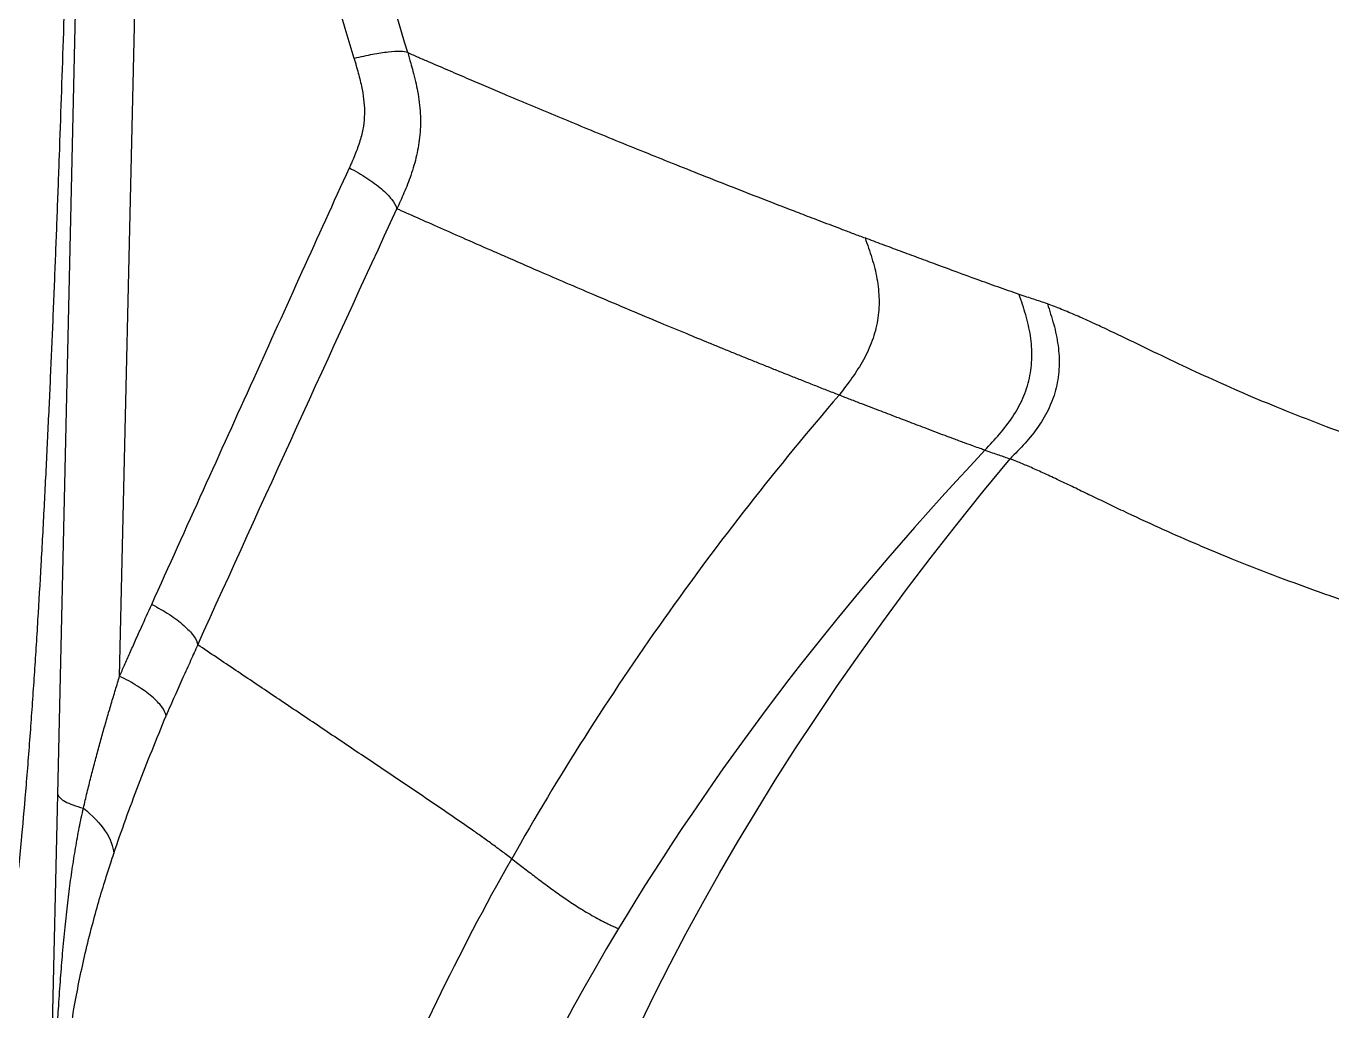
# Model space of a CAD drawing. Extents: x 0 to 84, y -21 to 126.
# Drawn here: x 10.22 to 18.4, y 40.34 to 46.51 of the extents above; entities that cross this region are included whole.
import ezdxf

# ---------------------------------------------------------------- set-up
doc = ezdxf.new("R2010")
doc.units = 0
doc.header["$MEASUREMENT"] = 0
doc.layers.add('1', color=4, linetype='Continuous')

# ---------------------------------------------------------------- blocks, each defined once
blk = doc.blocks.new('PRODIGY')
at = {"layer": '1', "color": 3, "linetype": 'Continuous', "lineweight": 25}
for p, q in [((10.4178, 41.694), (10.6276, 50.8518)), ((10.8057, 42.4345), (10.9941, 50.6585)), ((10.3562, 39.0068), (10.4178, 41.694))]:
    blk.add_line(p, q, dxfattribs=at)
for points, knots in [([(10.5802, 51.6925), (10.5794, 51.6459), (10.5777, 51.5528), (10.5751, 51.4137), (10.5724, 51.2754), (10.5698, 51.138), (10.5671, 51.0015), (10.5644, 50.8658), (10.5617, 50.731), (10.559, 50.5971), (10.5563, 50.4641), (10.5535, 50.3319), (10.5462, 49.9875), (10.5342, 49.4423), (10.5161, 48.685), (10.4968, 47.9373), (10.4753, 47.177), (10.4522, 46.4311), (10.4309, 45.8085), (10.413, 45.3227), (10.3985, 44.9529), (10.3835, 44.5886), (10.3674, 44.2228), (10.3504, 43.8597), (10.3321, 43.4941), (10.3127, 43.1349), (10.2955, 42.8404), (10.2813, 42.6115), (10.2701, 42.4385), (10.2585, 42.2687), (10.2418, 42.0357), (10.2199, 41.7531), (10.1983, 41.5055), (10.183, 41.3446), (10.1742, 41.2564), (10.1654, 41.1704), (10.1544, 41.0681), (10.1422, 40.9616), (10.1287, 40.8518), (10.1158, 40.7541), (10.1026, 40.6606), (10.0902, 40.579), (10.0788, 40.5094), (10.0701, 40.4597), (10.063, 40.4212), (10.0575, 40.3925), (10.052, 40.3644), (10.0482, 40.3464), (10.0463, 40.3373)], [0, 0, 0, 0, 0.010725, 0.02139, 0.031994, 0.042538, 0.053022, 0.063446, 0.073809, 0.084113, 0.094358, 0.104542, 0.114667, 0.174008, 0.230965, 0.291173, 0.349359, 0.410635, 0.469093, 0.499654, 0.529245, 0.560155, 0.590257, 0.621323, 0.652835, 0.685034, 0.716261, 0.732512, 0.748245, 0.764725, 0.78096, 0.816057, 0.849732, 0.859698, 0.869596, 0.879753, 0.889622, 0.90611, 0.919268, 0.932308, 0.945839, 0.959246, 0.969253, 0.979147, 0.984296, 0.989487, 0.994721, 1, 1, 1, 1]), ([(12.2745, 46.3046), (12.077, 46.9757), (11.6677, 48.367), (11.2587, 49.7584), (11.0471, 50.4785)], [0, 0, 0, 0, 0.482409, 1, 1, 1, 1]), ([(12.6102, 46.3413), (12.4033, 47.036), (12.1966, 47.7309), (11.7839, 49.1204), (11.5779, 49.8149), (11.372, 50.5094)], [0, 0, 0, 0, 0.5, 0.5, 1, 1, 1, 1]), ([(12.2745, 46.3046), (12.2752, 46.3023), (12.2759, 46.2998), (12.2773, 46.2951), (12.2779, 46.2929), (12.2799, 46.2862), (12.2812, 46.2818), (12.2851, 46.2685), (12.2876, 46.2598), (12.2949, 46.234), (12.2996, 46.2174), (12.3124, 46.1689), (12.3194, 46.1386), (12.3301, 46.0821), (12.3338, 46.0559), (12.3385, 46.0055), (12.3395, 45.9812), (12.3386, 45.932), (12.3366, 45.9068), (12.3285, 45.8544), (12.3225, 45.8271), (12.3062, 45.7706), (12.296, 45.7413), (12.2782, 45.6963), (12.2719, 45.681), (12.2619, 45.6579), (12.2585, 45.6501), (12.2533, 45.6384), (12.2515, 45.6345), (12.2489, 45.6285), (12.248, 45.6265), (12.2463, 45.6227), (12.2455, 45.621), (12.2447, 45.6193)], [0, 0, 0, 0, 0.007812, 0.007812, 0.015625, 0.015625, 0.03125, 0.03125, 0.0625, 0.0625, 0.125, 0.125, 0.25, 0.25, 0.375, 0.375, 0.5, 0.5, 0.625, 0.625, 0.75, 0.75, 0.875, 0.875, 0.9375, 0.9375, 0.96875, 0.96875, 0.984375, 0.984375, 0.992188, 0.992188, 1, 1, 1, 1]), ([(12.6102, 46.3413), (12.5997, 46.3454), (12.5839, 46.3477), (12.5427, 46.3487), (12.5173, 46.3473), (12.4587, 46.3409), (12.4255, 46.3359), (12.3535, 46.3226), (12.3148, 46.3143), (12.2745, 46.3046)], [0, 0, 0, 0, 0.25, 0.25, 0.5, 0.5, 0.75, 0.75, 1, 1, 1, 1]), ([(12.6102, 46.3413), (12.6167, 46.3195), (12.6281, 46.2812), (12.645, 46.2211), (12.6597, 46.1623), (12.6781, 46.074), (12.692, 45.9621), (12.6896, 45.8268), (12.6686, 45.6965), (12.6385, 45.5943), (12.6096, 45.5167), (12.5879, 45.4639), (12.5652, 45.4125), (12.5502, 45.3797), (12.5424, 45.3628)], [0, 0, 0, 0, 0.0662797, 0.1168414, 0.1824245, 0.2437979, 0.3812817, 0.5129913, 0.6420675, 0.7717098, 0.8301159, 0.8903779, 0.9435832, 1, 1, 1, 1]), ([(12.6102, 46.3413), (12.6325, 46.3316), (12.6765, 46.3126), (12.7423, 46.2842), (12.8069, 46.2563), (12.8704, 46.229), (12.9329, 46.2022), (12.9942, 46.1759), (13.0545, 46.1502), (13.1138, 46.125), (13.1722, 46.1002), (13.2643, 46.0612), (13.3898, 46.0083), (13.5514, 45.9408), (13.7175, 45.872), (13.8902, 45.8011), (14.0669, 45.7293), (14.2455, 45.6574), (14.4295, 45.584), (14.6238, 45.5073), (14.8248, 45.4288), (14.9804, 45.3687), (15.0856, 45.3283), (15.1426, 45.3065), (15.2028, 45.2834), (15.2663, 45.2592), (15.3331, 45.2339), (15.403, 45.2074), (15.4512, 45.1892), (15.4757, 45.18)], [0, 0, 0, 0, 0.027411, 0.054244, 0.080482, 0.106122, 0.131169, 0.155639, 0.179552, 0.202936, 0.225818, 0.248233, 0.310714, 0.370997, 0.431828, 0.495825, 0.559556, 0.620211, 0.681501, 0.745886, 0.811215, 0.872425, 0.888473, 0.905266, 0.922851, 0.941174, 0.960161, 0.979769, 1, 1, 1, 1]), ([(11.0067, 42.8842), (11.1147, 43.1235), (11.3275, 43.5946), (11.6419, 44.2897), (11.9464, 44.9622), (12.1464, 45.4027), (12.2447, 45.6193)], [0, 0, 0, 0, 0.2623675, 0.51649, 0.7623674, 1, 1, 1, 1]), ([(12.2447, 45.6193), (12.2835, 45.5992), (12.3206, 45.5775), (12.3885, 45.5329), (12.4192, 45.51), (12.4717, 45.4648), (12.4935, 45.4425), (12.5263, 45.4004), (12.5373, 45.3806), (12.5424, 45.3628)], [0, 0, 0, 0, 0.25, 0.25, 0.5, 0.5, 0.75, 0.75, 1, 1, 1, 1]), ([(15.3126, 44.1956), (15.2996, 44.2007), (15.2734, 44.211), (15.2346, 44.2262), (15.196, 44.2414), (15.1577, 44.2565), (15.1196, 44.2715), (15.0817, 44.2865), (15.0441, 44.3014), (15.0067, 44.3163), (14.9694, 44.3311), (14.9324, 44.3459), (14.8955, 44.3607), (14.8587, 44.3754), (14.8221, 44.3901), (14.7856, 44.4048), (14.7493, 44.4195), (14.7131, 44.4341), (14.677, 44.4488), (14.6411, 44.4634), (14.6052, 44.478), (14.5695, 44.4925), (14.5339, 44.5071), (14.4635, 44.5359), (14.3494, 44.5829), (14.1847, 44.6513), (13.9957, 44.7306), (13.7484, 44.8354), (13.4964, 44.9436), (13.2854, 45.0353), (13.1246, 45.1056), (12.9799, 45.1691), (12.8196, 45.2399), (12.6755, 45.3037), (12.5852, 45.3438), (12.5424, 45.3628)], [0, 0, 0, 0, 0.011239, 0.022493, 0.033764, 0.045054, 0.056367, 0.067704, 0.079067, 0.090459, 0.101882, 0.113337, 0.124827, 0.136352, 0.147914, 0.159514, 0.171152, 0.182829, 0.194543, 0.206295, 0.218082, 0.229904, 0.241758, 0.253639, 0.300699, 0.358144, 0.425822, 0.503535, 0.630889, 0.713187, 0.751042, 0.822236, 0.887408, 0.946656, 1, 1, 1, 1]), ([(15.4757, 45.18), (15.4906, 45.1381), (15.5054, 45.0961), (15.5312, 45.0112), (15.5422, 44.9682), (15.5578, 44.8815), (15.5624, 44.8378), (15.5639, 44.7504), (15.5608, 44.7068), (15.5465, 44.6207), (15.5353, 44.5783), (15.5055, 44.4957), (15.4869, 44.4555), (15.444, 44.3777), (15.4196, 44.3401), (15.3677, 44.2668), (15.3402, 44.2312), (15.3126, 44.1956)], [0, 0, 0, 0, 0.125, 0.125, 0.25, 0.25, 0.375, 0.375, 0.5, 0.5, 0.625, 0.625, 0.75, 0.75, 0.875, 0.875, 1, 1, 1, 1]), ([(16.4405, 44.8266), (16.3954, 44.8418), (16.3509, 44.8574), (16.2633, 44.8886), (16.2202, 44.9042), (16.0929, 44.9507), (16.0108, 44.9811), (15.8909, 45.0254), (15.8514, 45.04), (15.7734, 45.0689), (15.735, 45.0831), (15.6779, 45.1043), (15.659, 45.1113), (15.6216, 45.1253), (15.6031, 45.1322), (15.5664, 45.1459), (15.5481, 45.1527), (15.5118, 45.1664), (15.4936, 45.1732), (15.4757, 45.18)], [0, 0, 0, 0, 0.125, 0.125, 0.25, 0.25, 0.5, 0.5, 0.625, 0.625, 0.75, 0.75, 0.8125, 0.8125, 0.875, 0.875, 0.9375, 0.9375, 1, 1, 1, 1]), ([(16.226, 43.8506), (16.257, 43.8836), (16.288, 43.9166), (16.3468, 43.9852), (16.3746, 44.0208), (16.424, 44.0957), (16.4458, 44.1348), (16.4814, 44.2163), (16.4953, 44.2586), (16.5144, 44.345), (16.5196, 44.3892), (16.5215, 44.4779), (16.5183, 44.5225), (16.5048, 44.6109), (16.4945, 44.6547), (16.4697, 44.7413), (16.4551, 44.7839), (16.4405, 44.8266)], [0, 0, 0, 0, 0.125, 0.125, 0.25, 0.25, 0.375, 0.375, 0.5, 0.5, 0.625, 0.625, 0.75, 0.75, 0.875, 0.875, 1, 1, 1, 1]), ([(16.6175, 44.7672), (16.6315, 44.7246), (16.6455, 44.6819), (16.669, 44.5953), (16.6785, 44.5514), (16.6905, 44.4629), (16.693, 44.4182), (16.6893, 44.3294), (16.6832, 44.2852), (16.6623, 44.1988), (16.6475, 44.1567), (16.6101, 44.0757), (16.5875, 44.0369), (16.5363, 43.963), (16.5077, 43.9279), (16.4474, 43.8606), (16.4156, 43.8284), (16.3839, 43.7961)], [0, 0, 0, 0, 0.125, 0.125, 0.25, 0.25, 0.375, 0.375, 0.5, 0.5, 0.625, 0.625, 0.75, 0.75, 0.875, 0.875, 1, 1, 1, 1]), ([(16.6175, 44.7672), (16.6029, 44.7725), (16.5886, 44.7774), (16.5608, 44.7868), (16.5471, 44.7913), (16.5191, 44.8004), (16.5047, 44.8051), (16.474, 44.8153), (16.4577, 44.8207), (16.4405, 44.8266)], [0, 0, 0, 0, 0.25, 0.25, 0.5, 0.5, 0.75, 0.75, 1, 1, 1, 1]), ([(20.6471, 43.2702), (20.5414, 43.3013), (20.4359, 43.3323), (20.2262, 43.394), (20.122, 43.4248), (19.9151, 43.4864), (19.8126, 43.517), (19.6095, 43.5786), (19.509, 43.6095), (19.2119, 43.7028), (19.0199, 43.7657), (18.7427, 43.8608), (18.6521, 43.8927), (18.4746, 43.9569), (18.3877, 43.9891), (18.2184, 44.054), (18.1359, 44.0866), (17.9753, 44.1522), (17.8972, 44.1851), (17.7454, 44.2511), (17.6715, 44.2842), (17.5273, 44.3503), (17.457, 44.3834), (17.3186, 44.4493), (17.2507, 44.4821), (17.1172, 44.5465), (17.0517, 44.578), (16.9553, 44.6234), (16.9235, 44.6382), (16.8606, 44.6669), (16.8294, 44.6809), (16.7677, 44.7077), (16.7371, 44.7206), (16.6766, 44.7451), (16.6467, 44.7566), (16.6175, 44.7672)], [0, 0, 0, 0, 0.0625, 0.0625, 0.125, 0.125, 0.1875, 0.1875, 0.25, 0.25, 0.375, 0.375, 0.4375, 0.4375, 0.5, 0.5, 0.5625, 0.5625, 0.625, 0.625, 0.6875, 0.6875, 0.75, 0.75, 0.8125, 0.8125, 0.875, 0.875, 0.90625, 0.90625, 0.9375, 0.9375, 0.96875, 0.96875, 1, 1, 1, 1]), ([(15.3126, 44.1956), (15.1188, 43.9703), (14.9301, 43.7404), (14.564, 43.2725), (14.3865, 43.0343), (13.8724, 42.3078), (13.5533, 41.8066), (13.2618, 41.2905)], [0, 0, 0, 0, 0.25, 0.25, 0.5, 0.5, 1, 1, 1, 1]), ([(16.226, 43.8506), (16.2163, 43.854), (16.1924, 43.8623), (16.15, 43.8775), (16.0938, 43.8979), (16.0344, 43.9198), (15.9507, 43.9512), (15.8548, 43.9876), (15.7602, 44.0238), (15.6876, 44.0514), (15.6318, 44.0727), (15.5753, 44.0942), (15.5165, 44.1167), (15.4529, 44.1411), (15.3834, 44.168), (15.3367, 44.1863), (15.3126, 44.1956)], [0, 0, 0, 0, 0.0285878, 0.0710048, 0.1272438, 0.1991531, 0.2534895, 0.3881528, 0.5037287, 0.5610608, 0.628255, 0.6904804, 0.7527281, 0.8302443, 0.9126642, 1, 1, 1, 1]), ([(16.226, 43.8506), (16.2426, 43.8449), (16.2581, 43.8395), (16.2871, 43.8298), (16.3005, 43.8253), (16.3258, 43.8168), (16.3377, 43.8128), (16.3609, 43.8046), (16.3723, 43.8005), (16.3839, 43.7961)], [0, 0, 0, 0, 0.25, 0.25, 0.5, 0.5, 0.75, 0.75, 1, 1, 1, 1]), ([(20.3558, 42.3323), (20.342, 42.3362), (20.3143, 42.3441), (20.2722, 42.3561), (20.2294, 42.3684), (20.1857, 42.3809), (20.1413, 42.3936), (20.096, 42.4066), (20.0172, 42.4292), (19.8998, 42.463), (19.7489, 42.5067), (19.5942, 42.5519), (19.4448, 42.5961), (19.2964, 42.6407), (19.0938, 42.7029), (18.8505, 42.7801), (18.5653, 42.8752), (18.2951, 42.9696), (18.0287, 43.0678), (17.8173, 43.1507), (17.6534, 43.2182), (17.4994, 43.2835), (17.3089, 43.3678), (17.1296, 43.4513), (16.9889, 43.5184), (16.89, 43.566), (16.7948, 43.6118), (16.7175, 43.6489), (16.6567, 43.6775), (16.6116, 43.6986), (16.5685, 43.7183), (16.5276, 43.7366), (16.4888, 43.7535), (16.452, 43.7691), (16.4171, 43.7833), (16.3949, 43.7919), (16.3839, 43.7961)], [0, 0, 0, 0, 0.008181, 0.016527, 0.025038, 0.033714, 0.042554, 0.051558, 0.060724, 0.089613, 0.121873, 0.151433, 0.183258, 0.213039, 0.242962, 0.309734, 0.368382, 0.432065, 0.496508, 0.56144, 0.593185, 0.626308, 0.686514, 0.753968, 0.785694, 0.817271, 0.848607, 0.879641, 0.89624, 0.912383, 0.928075, 0.943321, 0.958128, 0.972504, 0.986459, 1, 1, 1, 1]), ([(10.8057, 42.4345), (10.8157, 42.4575), (10.8368, 42.5056), (10.8701, 42.5808), (10.9057, 42.6604), (10.9516, 42.7622), (10.9853, 42.8369), (11.0067, 42.8842)], [0, 0, 0, 0, 0.152787, 0.319636, 0.500549, 0.683784, 1, 1, 1, 1]), ([(11.0067, 42.8842), (11.0458, 42.8643), (11.0832, 42.8427), (11.1511, 42.7982), (11.1815, 42.7754), (11.2327, 42.7305), (11.2534, 42.7084), (11.2832, 42.6672), (11.2923, 42.648), (11.2952, 42.6311)], [0, 0, 0, 0, 0.25, 0.25, 0.5, 0.5, 0.75, 0.75, 1, 1, 1, 1]), ([(11.2952, 42.6311), (11.2803, 42.5982), (11.2492, 42.5297), (11.201, 42.4228), (11.1495, 42.3077), (11.1146, 42.2281), (11.0966, 42.1869)], [0, 0, 0, 0, 0.222789, 0.463829, 0.722957, 1, 1, 1, 1]), ([(13.2618, 41.2905), (13.2511, 41.2987), (13.2404, 41.3068), (13.2192, 41.3228), (13.2088, 41.3306), (13.188, 41.3462), (13.1777, 41.3538), (13.157, 41.3691), (13.1465, 41.3767), (13.1255, 41.392), (13.1149, 41.3997), (13.0935, 41.415), (13.0828, 41.4226), (13.0507, 41.4454), (13.0293, 41.4604), (12.9653, 41.5051), (12.9226, 41.5345), (12.8378, 41.5926), (12.7956, 41.6213), (12.6697, 41.7068), (12.5865, 41.7628), (12.4213, 41.874), (12.3394, 41.9291), (12.1764, 42.0387), (12.0953, 42.0931), (11.9337, 42.2017), (11.8532, 42.2558), (11.6929, 42.3636), (11.6129, 42.4174), (11.4537, 42.5245), (11.3743, 42.5779), (11.2952, 42.6311)], [0, 0, 0, 0, 0.015625, 0.015625, 0.03125, 0.03125, 0.046875, 0.046875, 0.0625, 0.0625, 0.078125, 0.078125, 0.09375, 0.09375, 0.125, 0.125, 0.1875, 0.1875, 0.25, 0.25, 0.375, 0.375, 0.5, 0.5, 0.625, 0.625, 0.75, 0.75, 0.875, 0.875, 1, 1, 1, 1]), ([(10.5789, 41.6077), (10.5827, 41.6241), (10.5902, 41.6567), (10.6019, 41.7054), (10.6138, 41.7538), (10.6258, 41.8018), (10.638, 41.8495), (10.6504, 41.8967), (10.6629, 41.9436), (10.6755, 41.9901), (10.6883, 42.0362), (10.7011, 42.0819), (10.714, 42.1273), (10.727, 42.1723), (10.7401, 42.2169), (10.7532, 42.2611), (10.7663, 42.305), (10.7794, 42.3485), (10.7925, 42.3916), (10.8013, 42.4203), (10.8057, 42.4345)], [0, 0, 0, 0, 0.059926, 0.1193442, 0.1782534, 0.2366524, 0.2945399, 0.3519147, 0.4087755, 0.4651212, 0.5209506, 0.5762625, 0.6310558, 0.6853294, 0.7390822, 0.7923132, 0.8450214, 0.8972059, 0.9488657, 1, 1, 1, 1]), ([(11.0966, 42.1869), (11.0936, 42.2036), (11.0844, 42.2225), (11.0543, 42.263), (11.0334, 42.2846), (10.9818, 42.3285), (10.9511, 42.3508), (10.8827, 42.3942), (10.8451, 42.4152), (10.8057, 42.4345)], [0, 0, 0, 0, 0.25, 0.25, 0.5, 0.5, 0.75, 0.75, 1, 1, 1, 1]), ([(10.7692, 41.3236), (10.817, 41.4666), (10.8691, 41.6099), (10.9792, 41.8974), (11.0373, 42.0417), (11.0966, 42.1869)], [0, 0, 0, 0, 0.5, 0.5, 1, 1, 1, 1]), ([(10.4178, 41.694), (10.4201, 41.6869), (10.4249, 41.6795), (10.4402, 41.6645), (10.4507, 41.6569), (10.4777, 41.6419), (10.4941, 41.6346), (10.5326, 41.6205), (10.5546, 41.6138), (10.5789, 41.6077)], [0, 0, 0, 0, 0.25, 0.25, 0.5, 0.5, 0.75, 0.75, 1, 1, 1, 1]), ([(10.3736, 38.9759), (10.3748, 39.0312), (10.3778, 39.1656), (10.3831, 39.4027), (10.3899, 39.6512), (10.3978, 39.869), (10.4054, 40.0453), (10.4137, 40.2064), (10.424, 40.3764), (10.4353, 40.5371), (10.4486, 40.701), (10.4635, 40.8586), (10.4776, 40.9878), (10.4895, 41.0858), (10.4987, 41.1558), (10.5084, 41.2244), (10.5186, 41.2917), (10.5294, 41.3576), (10.5407, 41.4221), (10.5527, 41.4852), (10.5653, 41.5471), (10.5744, 41.5876), (10.5789, 41.6077)], [0, 0, 0, 0, 0.0619, 0.150441, 0.265557, 0.34039, 0.394908, 0.46375, 0.521718, 0.586824, 0.645766, 0.708079, 0.766848, 0.794344, 0.821429, 0.848107, 0.874384, 0.900267, 0.925762, 0.950878, 0.975621, 1, 1, 1, 1]), ([(10.5789, 41.6077), (10.6364, 41.5614), (10.6829, 41.5123), (10.7479, 41.4153), (10.7662, 41.3675), (10.7692, 41.3236)], [0, 0, 0, 0, 0.5, 0.5, 1, 1, 1, 1]), ([(10.4033, 38.8997), (10.4037, 38.9144), (10.4049, 38.961), (10.4074, 39.0559), (10.4114, 39.1836), (10.4168, 39.324), (10.4256, 39.5054), (10.4363, 39.6673), (10.4515, 39.8418), (10.4741, 40.059), (10.5171, 40.3558), (10.5776, 40.6501), (10.6311, 40.8653), (10.6741, 41.0208), (10.7133, 41.1513), (10.7453, 41.2515), (10.7627, 41.3041), (10.7692, 41.3236)], [0, 0, 0, 0, 0.017416, 0.05509, 0.112564, 0.169182, 0.222576, 0.32997, 0.364491, 0.434732, 0.595535, 0.732286, 0.806426, 0.870457, 0.932023, 0.974805, 1, 1, 1, 1]), ([(11.8118, 37.564), (11.8856, 37.8961), (11.9705, 38.2215), (12.1643, 38.8601), (12.2732, 39.1734), (12.5152, 39.7905), (12.6484, 40.0944), (12.938, 40.6963), (13.0945, 40.9943), (13.2618, 41.2905)], [0, 0, 0, 0, 0.25, 0.25, 0.5, 0.5, 0.75, 0.75, 1, 1, 1, 1]), ([(13.2618, 41.2905), (13.2738, 41.2813), (13.298, 41.2628), (13.3347, 41.2348), (13.3719, 41.2064), (13.4094, 41.1779), (13.4471, 41.1494), (13.4977, 41.1118), (13.5487, 41.0747), (13.6017, 41.0378), (13.6423, 41.0104), (13.6848, 40.9831), (13.7292, 40.9558), (13.7751, 40.9294), (13.8163, 40.9072), (13.8506, 40.8899), (13.878, 40.8766), (13.9045, 40.8643), (13.9224, 40.8564), (13.931, 40.8526)], [0, 0, 0, 0, 0.062086, 0.124713, 0.187882, 0.251594, 0.314296, 0.377023, 0.502197, 0.562793, 0.627129, 0.689489, 0.751895, 0.817231, 0.876166, 0.910327, 0.942355, 0.972246, 1, 1, 1, 1])]:
    blk.add_open_spline(points, degree=3, knots=knots, dxfattribs=at)
for points in [[(11.2952, 42.6311), (11.7077, 43.5412), (12.123, 44.4517), (12.5424, 45.3628)], [(16.226, 43.8506), (15.25, 42.8102), (14.5029, 41.806), (13.931, 40.8526)], [(12.6915, 33.667), (12.6915, 35.6343), (12.7034, 39.3898), (16.3839, 43.7961)], [(13.931, 40.8526), (13.128, 39.5141), (12.6703, 38.2759), (12.4094, 37.1794)]]:
    blk.add_open_spline(points, degree=3, dxfattribs=at)

msp = doc.modelspace()

# ---------------------------------------------------------------- block references
at = {"layer": '1'}
msp.add_blockref('PRODIGY', (0, 0), dxfattribs=at)

doc.saveas('drawing.dxf')
